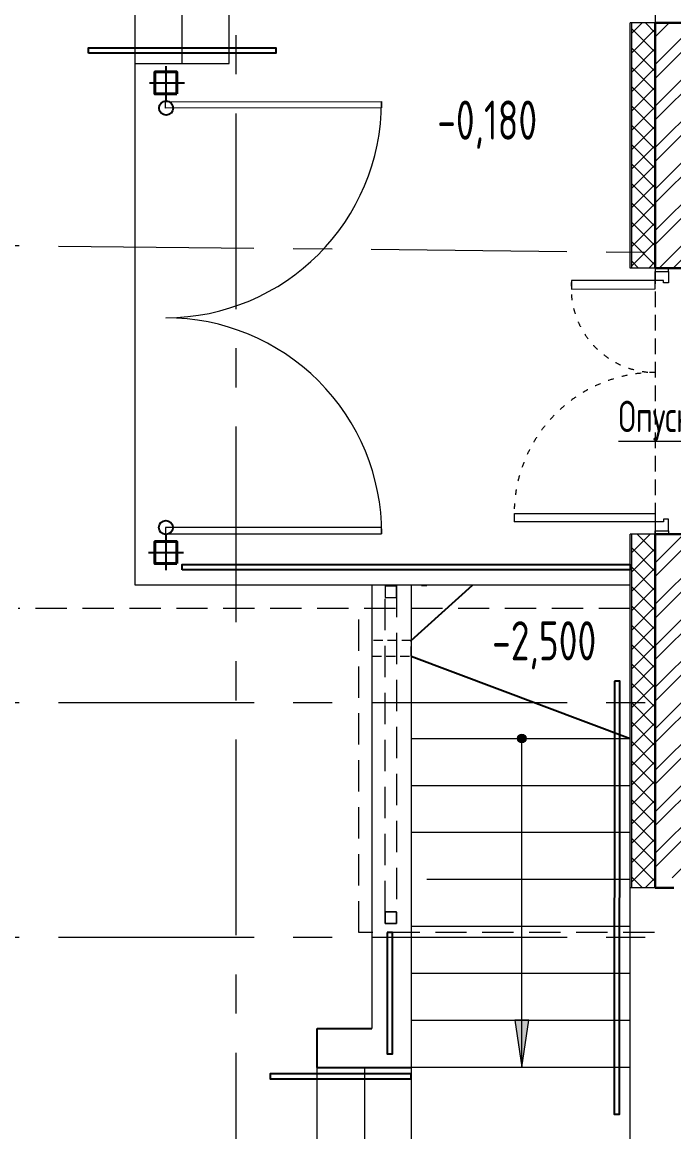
# Model space of a CAD drawing. Header units: millimetres. Extents: x -8689834 to 9420486, y -73560 to 166298.
# Drawn here: x -216599 to -212435, y 97858 to 104946 of the extents above; entities that cross this region are included whole.
import ezdxf
from ezdxf import colors
from ezdxf.entities.mleader import LeaderData, LeaderLine
from ezdxf.math import Vec2, Vec3

# ---------------------------------------------------------------- set-up
doc = ezdxf.new("R2010")
doc.units = ezdxf.units.MM
doc.header["$MEASUREMENT"] = 0
for name, pattern in [('ACAD_ISO03W100', [30, 12, -18]), ('ADSK_Штриховая_ш2 п1', [3, 2, -1]), ('CENTER', [2, 1.25, -0.25, 0.25, -0.25]), ('ГОСТ 2.303 6', [12, 8, -1.5, 1, -1.5])]:
    doc.linetypes.add(name, pattern=pattern)
doc.layers.get('0').update_dxf_attribs({"color": 250, "lineweight": 9})
for name, color, linetype, lineweight in [('АР_Двери', 175, 'Continuous', 18), ('АР_Лестницы', 250, 'Continuous', 15), ('АР_Лестницы ограждение', 94, 'Continuous', 25), ('АР_Навесной фасад', 190, 'Continuous', 5), ('АР_Оси', 195, 'Continuous', 9), ('АР_Отметки', 250, 'Continuous', 15), ('АР_Сущ Несущая стена', 216, 'Continuous', 30), ('АР_тонкая линия', 250, 'Continuous', 0), ('АР_Утеплитель', 154, 'Continuous', 9), ('АР_Штриховка кирпич', 250, 'Continuous', 9), ('ВК_канализация', 32, 'Continuous', 15), ('Подвал', 250, 'Continuous', 30)]:
    doc.layers.add(name, color=color, linetype=linetype, lineweight=lineweight)
doc.layers.add('АР_Кровля дорожки', color=245, linetype='Continuous')
doc.styles.add('ISOCPEUR', font='isocpeur.ttf', dxfattribs={"width": 0.7})
pattern_1 = [(45, (-1163480.52, 164822.8), (-132.58252, 132.58252), []), (45, (-1163392.13, 164822.8), (-132.58252, 132.58252), [])]

# ---------------------------------------------------------------- blocks, each defined once
blk = doc.blocks.new('_DotSmall')
at = {"color": 0, "linetype": 'ByBlock', "const_width": 0.5}
blk.add_lwpolyline([(-0.0625, 0, 1), (0.0625, 0, 1)], format="xyb", close=True, dxfattribs=at)
blk = doc.blocks.new('Дверь 1700')
for points in [[(79.7, 85), (79.7, 985), (132.7, 985), (132.7, 85)], [(1565.3, 620), (1567.3, 85), (1620.3, 85), (1620.3, 620)]]:
    blk.add_lwpolyline(points, close=True)
at = {"ltscale": 100}
blk.add_lwpolyline([(1620.3, 85), (1620.3, 620)], dxfattribs=at)
for points in [[(0, 0), (0, 85), (21.2, 85), (21.2, 0), (0, 0)], [(21.2, 85), (21.2, 0), (95.6, 0), (95.6, 31.9), (79.7, 31.9), (79.7, 85), (21.2, 85)], [(1678.8, 85), (1678.8, 0), (1604.4, 0), (1604.4, 31.9), (1620.3, 31.9), (1620.3, 85), (1678.8, 85)], [(1700, 0), (1700, 85), (1678.8, 85), (1678.8, 0), (1700, 0)]]:
    blk.add_lwpolyline(points)
at = {"linetype": 'ACAD_ISO03W100', "ltscale": 3}
for centre, radius, start, end in [((130.2, 83.9), 902.5, 0.06813, 93.20695), ((1571.2, 83.7), 538.5, 84.76362, 179.86604)]:
    blk.add_arc(centre, radius, start, end, dxfattribs=at)
blk = doc.blocks.new('*U384')
h = blk.add_hatch(color=256)
h.dxf.hatch_style = 1
edge = h.paths.add_edge_path()
edge.add_arc((0, 0), 27.6, 629.64, 989.64)
h = blk.add_hatch(color=256)
h.dxf.hatch_style = 1
h.paths.add_polyline_path([(-44.3, -1800), (44.3, -1800), (0, -2100)])
blk.add_line((0, -2100), (0, 0))
blk.add_lwpolyline([(44.3, -1800), (-44.3, -1800), (0, -2100), (44.3, -1800)])
blk.add_circle((0, 0), 27.6)
blk = doc.blocks.new('Подложка')
at = {"layer": 'АР_Утеплитель', "ltscale": 100}
h = blk.add_hatch(dxfattribs=at)
h.set_pattern_fill('ANSI37', scale=700)
h.set_pattern_definition([(45, (-1188594.01, 152097.54), (-61.871843, 61.871843), []), (135, (-1188594.01, 152097.54), (-61.871843, -61.871843), [])])
h.paths.add_polyline_path([(-212704.04, 104940.68), (-212704.04, 103375.39), (-212554.04, 103375.39), (-212554.04, 104940.68)])
h = blk.add_hatch(dxfattribs=at)
h.set_pattern_fill('ANSI37', scale=700)
h.set_pattern_definition([(45, (-1188594.01, 134797.83), (-61.871843, 61.871843), []), (135, (-1188594.01, 134797.83), (-61.871843, -61.871843), [])])
h.paths.add_polyline_path([(-212554.04, 101675.39), (-212554.04, 99415.68), (-212704.04, 99415.68), (-212704.04, 101675.39)])
at = {"layer": 'АР_Штриховка кирпич', "ltscale": 100}
h = blk.add_hatch(dxfattribs=at)
h.set_pattern_fill('ANSI32', scale=500)
h.set_pattern_definition(pattern_1)
h.paths.add_polyline_path([(-211914.04, 104940.68), (-212554.04, 104940.68), (-212553.92, 103375.39), (-211913.92, 103375.39)])
h = blk.add_hatch(dxfattribs=at)
h.set_pattern_fill('ANSI32', scale=500)
h.set_pattern_definition(pattern_1)
h.paths.add_polyline_path([(-211914.04, 101675.39), (-212554.04, 101675.39), (-212554.04, 99480.68), (-211914.04, 99480.68)])
at = {"color": 7, "ltscale": 100}
for p, q in [((-214714.03, 98518.48), (-214364.03, 98518.48)), ((-214714.03, 98268.63), (-214114.03, 98268.63))]:
    blk.add_line(p, q, dxfattribs=at)
at = {"color": 7, "ltscale": 150}
blk.add_line((-214714.03, 98268.63), (-214714.03, 98518.48), dxfattribs=at)
at = {"color": 7, "lineweight": 40, "ltscale": 75}
for points in [[(-215611.13, 104487.7), (-215751.13, 104487.7), (-215751.13, 104627.7), (-215611.13, 104627.7)], [(-215611.13, 101487.7), (-215751.13, 101487.7), (-215751.13, 101627.7), (-215611.13, 101627.7)]]:
    blk.add_lwpolyline(points, close=True, dxfattribs=at)
at = {"color": 7, "linetype": 'ГОСТ 2.303 6', "ltscale": 50}
for points in [[(-215681.13, 104664.52), (-215681.13, 104445.87)], [(-215786.32, 104557.7), (-215562.67, 104557.7)], [(-215681.13, 101669.52), (-215681.13, 101445.87)], [(-215792.95, 101557.7), (-215569.3, 101557.7)]]:
    blk.add_lwpolyline(points, dxfattribs=at)
at = {"color": 7, "ltscale": 150}
for points in [[(-214114.03, 100997), (-213722.5, 101350.41)], [(-214114.03, 100896.99), (-212714.04, 100370.73)]]:
    blk.add_lwpolyline(points, dxfattribs=at)
at = {"color": 7, "ltscale": 100}
for centre in [(-215679.25, 104397.44), (-215681.1, 101717.94)]:
    blk.add_circle(centre, 45, dxfattribs=at)
at = {"layer": 'АР_Двери', "color": 7, "ltscale": 75}
for points in [[(-215682.97, 104437.69), (-214302.97, 104438.65), (-214302.95, 104398.4), (-215682.95, 104397.44), (-215682.97, 104437.69)], [(-215682.97, 101677.69), (-214302.97, 101676.74), (-214302.95, 101716.99), (-215682.95, 101717.94), (-215682.97, 101677.69)]]:
    blk.add_lwpolyline(points, close=True, dxfattribs=at)
for centre, start, end in [((-215682.97, 104437.69), 270.039512, 0.039512), ((-215681.07, 101677.7), 0.001273, 90.039521)]:
    blk.add_arc(centre, 1380, start, end, dxfattribs=at)
at = {"layer": 'АР_Лестницы', "color": 7, "ltscale": 100}
for p, q in [((-214364.03, 101350.41), (-214364.03, 98518.48)), ((-214114.03, 101350.04), (-214114.03, 98268.63)), ((-214113.61, 100370.73), (-212714.04, 100370.73)), ((-214114.03, 100070.73), (-212714.04, 100070.74)), ((-214114.03, 99770.73), (-212714.04, 99770.74)), ((-214014.04, 99470.73), (-212714.04, 99470.74)), ((-214114.03, 99170.73), (-212714.04, 99170.74)), ((-214114.03, 98870.73), (-212714.04, 98870.74)), ((-214114.03, 98570.73), (-212714.04, 98570.74)), ((-214715.28, 98270.73), (-214715.28, 96820.68)), ((-214412.18, 98270.73), (-214412.18, 96820.68)), ((-214114.03, 98270.73), (-212714.04, 98270.74)), ((-214114.03, 98268.63), (-214114.03, 96818.58))]:
    blk.add_line(p, q, dxfattribs=at)
for points in [[(-215876.98, 104681.31), (-215876.98, 106180.68)], [(-215876.98, 101350.41), (-215876.98, 104681.31), (-215275.85, 104681.31), (-215275.85, 106180.68)], [(-215576.42, 104681.31), (-215576.42, 106180.68)], [(-212714.04, 101350.41), (-215876.98, 101350.41), (-215876.98, 101350.41)]]:
    blk.add_lwpolyline(points, dxfattribs=at)
at = {"layer": 'АР_Лестницы ограждение', "color": 7, "lineweight": 25}
blk.add_line((-214047.9, 101350.04), (-214014.04, 101350.04), dxfattribs=at)
for points in [[(-216174.42, 104748), (-216174.42, 104781.87), (-214978.42, 104781.87), (-214978.42, 104748)], [(-215576.42, 101447.78), (-215576.42, 101481.65), (-212714.04, 101481.65), (-212714.04, 101447.78)], [(-214266.03, 99130.83), (-214265.96, 98356.08), (-214232.09, 98356.08), (-214232.17, 99130.83)], [(-214114.03, 98229), (-215013.5, 98229), (-215013.5, 98195.13), (-214114.03, 98195.13)]]:
    blk.add_lwpolyline(points, close=True, dxfattribs=at)
at = {"layer": 'АР_Лестницы ограждение', "color": 7, "lineweight": 25, "elevation": 0}
blk.add_lwpolyline([(-212814.72, 100736.73), (-212815.33, 97970.77), (-212781.47, 97970.77), (-212780.85, 100736.73)], close=True, dxfattribs=at)
at = {"layer": 'АР_Навесной фасад', "color": 7, "ltscale": 100}
for p, q in [((-212714.04, 103375.39), (-212714.04, 104940.68)), ((-212704.04, 103375.39), (-212704.04, 104940.68)), ((-212714.04, 96820.68), (-212714.04, 101675.39)), ((-212704.04, 99415.68), (-212704.04, 101675.39))]:
    blk.add_line(p, q, dxfattribs=at)
for points in [[(-212554.04, 104940.68), (-212714.04, 104940.68)], [(-212554.04, 103375.39), (-212714.04, 103375.39)], [(-212554.04, 101675.39), (-212714.04, 101675.39)], [(-212554.04, 99415.68), (-212714.04, 99415.68)]]:
    blk.add_lwpolyline(points, dxfattribs=at)
at = {"layer": 'АР_Оси', "color": 7, "linetype": 'CENTER', "ltscale": 1000}
for p, q in [((-215233.92, 134363.15), (-215233.92, 78630.8)), ((-224367.61, 103600.68), (-196974.04, 103310.68)), ((-224367.61, 100600.68), (-141189.21, 100600.68)), ((-224367.61, 99100.68), (-141189.21, 99100.68))]:
    blk.add_line(p, q, dxfattribs=at)
at = {"layer": 'АР_Сущ Несущая стена', "color": 7, "ltscale": 100}
for p, q in [((-212554.04, 103470.68), (-212554.04, 104940.68)), ((-212554.04, 104940.68), (-211914.04, 104940.68)), ((-212554.04, 103684.72), (-212554.04, 103375.39)), ((-212554.04, 103375.39), (-211914.04, 103375.39)), ((-212554.04, 99415.68), (-212554.04, 101675.39)), ((-212554.04, 101675.39), (-211914.04, 101675.39)), ((-212435.12, 99415.68), (-212554.04, 99415.68))]:
    blk.add_line(p, q, dxfattribs=at)
at = {"layer": 'АР_тонкая линия', "color": 7, "linetype": 'ADSK_Штриховая_ш2 п1', "ltscale": 50}
for points in [[(-212554.04, 106090.68), (-212554.04, 104940.68)], [(-212554.04, 103375.39), (-212554.04, 101675.39)]]:
    blk.add_lwpolyline(points, dxfattribs=at)
at = {"layer": 'АР_тонкая линия', "color": 7, "linetype": 'ADSK_Штриховая_ш2 п1', "ltscale": 100}
blk.add_lwpolyline([(-214280.54, 101344.53), (-214206.79, 101344.53), (-214206.79, 99261.88), (-214280.54, 99261.88)], close=True, dxfattribs=at)
for points in [[(-212714.04, 101200.76), (-216624.77, 101200.76)], [(-212559.04, 99130.5), (-214447.1, 99130.87), (-214447.1, 101200.76)]]:
    blk.add_lwpolyline(points, dxfattribs=at)
at = {"layer": 'АР_тонкая линия', "color": 7, "linetype": 'ADSK_Штриховая_ш2 п1', "ltscale": 30}
blk.add_lwpolyline([(-214114.03, 100896.99), (-214114.03, 100997), (-214364.03, 100997), (-214364.03, 100897)], close=True, dxfattribs=at)
at = {"layer": 'Подвал', "color": 7, "lineweight": 13, "ltscale": 500}
for points in [[(-214280.54, 101270.36), (-214206.79, 101270.36), (-214206.79, 101344.53), (-214280.54, 101344.53)], [(-214280.54, 99187.71), (-214206.79, 99187.71), (-214206.79, 99261.88), (-214280.54, 99261.88)], [(-214206.79, 99261.67), (-214206.79, 99187.92), (-214280.54, 99188.13), (-214280.54, 99261.88)]]:
    blk.add_lwpolyline(points, close=True, dxfattribs=at)
at = {"layer": 'АР_Двери', "color": 7, "rotation": 90.00000000000001}
blk.add_blockref('Дверь 1700', (-212469.04, 101675.39), dxfattribs=at)
at = {"layer": 'АР_Лестницы', "color": 7, "ltscale": 100}
blk.add_blockref('*U384', (-213406.53, 100370.73), dxfattribs=at)
at = {"layer": 'АР_Отметки', "color": 7}
ml = blk.add_multileader_mtext('Standard', dxfattribs=at)
ml.set_content('{\\W0.8;-2,730}', color=7, style='ISOCPEUR')
ml.set_leader_properties(color=256, linetype='Continuous', lineweight=-1)
ml.set_arrow_properties(name='DOTSMALL')
ml.build(insert=Vec2(0, 0))
ml.multileader.update_dxf_attribs({"has_text_frame": 1, "text_left_attachment_type": 4, "text_right_attachment_type": 4, "dogleg_length": 100, "arrow_head_size": 180})
ctx = ml.context
ctx.base_point, ctx.char_height, ctx.arrow_head_size, ctx.landing_gap_size, ctx.plane_origin = Vec3(-314791.32, 121809.02, 0), 250, 180, 50, Vec3(-319449.83, 117956.71, 0)
ctx.left_attachment, ctx.right_attachment = 4, 4
notes = []
notes.append((ctx, [(0, (0, 0, 0), (0, 0), (1, 0), 1, [])]))
ctx.mtext.insert, ctx.mtext.width, ctx.mtext.defined_height, ctx.mtext.line_spacing_style, ctx.mtext.flow_direction = Vec3(-314741.32, 122142.35, 0), 769.989, 343.89, 2, 5
ml = blk.add_multileader_mtext('Standard', dxfattribs=at)
ml.set_content('{\\W0.8;-2,430}', color=7, style='ISOCPEUR')
ml.set_leader_properties(color=256, linetype='Continuous', lineweight=-1)
ml.set_arrow_properties(name='DOTSMALL')
ml.build(insert=Vec2(0, 0))
ml.multileader.update_dxf_attribs({"has_text_frame": 1, "text_left_attachment_type": 4, "text_right_attachment_type": 4, "dogleg_length": 100, "arrow_head_size": 180})
ctx = ml.context
ctx.base_point, ctx.char_height, ctx.arrow_head_size, ctx.landing_gap_size, ctx.plane_origin = Vec3(-301002.25, 120038.58), 250, 180, 50, Vec3(-299949.55, 118383.41)
ctx.left_attachment, ctx.right_attachment = 4, 4
notes.append((ctx, [(0, (0, 0, 0), (0, 0), (1, 0), 1, [])]))
ctx.mtext.insert, ctx.mtext.width, ctx.mtext.line_spacing_style, ctx.mtext.flow_direction = Vec3(-300952.25, 120371.92), 852.697, 2, 5
ml = blk.add_multileader_mtext('Standard', dxfattribs=at)
ml.set_content('{\\W0.8;-2,430}', color=7, style='ISOCPEUR')
ml.set_leader_properties(color=256, linetype='Continuous', lineweight=-1)
ml.set_arrow_properties(name='DOTSMALL')
ml.build(insert=Vec2(0, 0))
ml.multileader.update_dxf_attribs({"has_text_frame": 1, "text_left_attachment_type": 4, "text_right_attachment_type": 4, "dogleg_length": 100, "arrow_head_size": 180})
ctx = ml.context
ctx.base_point, ctx.char_height, ctx.arrow_head_size, ctx.landing_gap_size, ctx.plane_origin = Vec3(-336711.89, 117132.66), 250, 180, 50, Vec3(-335659.19, 115477.48)
ctx.left_attachment, ctx.right_attachment = 4, 4
notes.append((ctx, [(0, (0, 0, 0), (0, 0), (1, 0), 1, [])]))
ctx.mtext.insert, ctx.mtext.width, ctx.mtext.line_spacing_style, ctx.mtext.flow_direction = Vec3(-336661.89, 117465.99), 852.697, 2, 5
ml = blk.add_multileader_mtext('Standard', dxfattribs=at)
ml.set_content('-0,180', color=7, style='ISOCPEUR')
ml.set_leader_properties(color=256, linetype='Continuous', lineweight=-1)
ml.set_arrow_properties(name='DOTSMALL')
ml.build(insert=Vec2(0, 0))
ml.multileader.update_dxf_attribs({"has_text_frame": 1, "text_left_attachment_type": 4, "text_right_attachment_type": 4, "dogleg_length": 100, "arrow_head_size": 180})
ctx = ml.context
ctx.base_point, ctx.char_height, ctx.arrow_head_size, ctx.landing_gap_size, ctx.plane_origin = Vec3(-213996.85, 104111.6), 250, 180, 50, Vec3(-216158.06, 103162.85)
ctx.left_attachment, ctx.right_attachment = 4, 4
notes.append((ctx, [(0, (0, 0, 0), (0, 0), (1, 0), 1, [])]))
ctx.mtext.insert, ctx.mtext.width, ctx.mtext.line_spacing_style, ctx.mtext.flow_direction = Vec3(-213946.85, 104444.93), 852.697, 2, 5
ml = blk.add_multileader_mtext('Standard', dxfattribs=at)
ml.set_content('{\\W0.8;-2,730}', color=7, style='ISOCPEUR')
ml.set_leader_properties(color=256, linetype='Continuous', lineweight=-1)
ml.set_arrow_properties(name='DOTSMALL')
ml.build(insert=Vec2(0, 0))
ml.multileader.update_dxf_attribs({"has_text_frame": 1, "text_left_attachment_type": 4, "text_right_attachment_type": 4, "dogleg_length": 100, "arrow_head_size": 180})
ctx = ml.context
ctx.base_point, ctx.char_height, ctx.arrow_head_size, ctx.landing_gap_size, ctx.plane_origin = Vec3(-346371.36, 101933.6), 250, 180, 50, Vec3(-346327.75, 100655.48)
ctx.left_attachment, ctx.right_attachment = 4, 4
notes.append((ctx, [(0, (0, 0, 0), (0, 0), (1, 0), 1, [])]))
ctx.mtext.insert, ctx.mtext.width, ctx.mtext.defined_height, ctx.mtext.line_spacing_style, ctx.mtext.flow_direction = Vec3(-346321.36, 102266.93), 769.989, 343.89, 2, 5
ml = blk.add_multileader_mtext('Standard', dxfattribs=at)
ml.set_content('-2,500', color=7, style='ISOCPEUR')
ml.set_leader_properties(color=256, linetype='Continuous', lineweight=-1)
ml.set_arrow_properties(name='DOTSMALL')
ml.build(insert=Vec2(0, 0))
ml.multileader.update_dxf_attribs({"has_text_frame": 1, "text_left_attachment_type": 4, "text_right_attachment_type": 4, "dogleg_length": 100, "arrow_head_size": 180})
ctx = ml.context
ctx.base_point, ctx.char_height, ctx.arrow_head_size, ctx.landing_gap_size, ctx.plane_origin = Vec3(-213646.35, 100785.8), 250, 180, 50, Vec3(-216011.71, 100009.04)
ctx.left_attachment, ctx.right_attachment = 4, 4
notes.append((ctx, [(0, (0, 0, 0), (0, 0), (1, 0), 1, [])]))
ctx.mtext.insert, ctx.mtext.width, ctx.mtext.line_spacing_style, ctx.mtext.flow_direction = Vec3(-213596.35, 101119.13), 852.697, 2, 5
for ctx, leaders in notes:
    for number, flags, end, landing, length, lines in leaders:
        leader = LeaderData()
        leader.index, (leader.has_last_leader_line, leader.has_dogleg_vector, leader.attachment_direction) = number, flags
        leader.last_leader_point, leader.dogleg_vector, leader.dogleg_length = Vec3(end), Vec3(landing), length
        for number, points, colour, breaks in lines:
            line = LeaderLine()
            line.index, line.vertices, line.color, line.breaks = number, Vec3.list(points), colors.encode_raw_color(colour), breaks
            leader.lines.append(line)
        ctx.leaders.append(leader)

msp = doc.modelspace()

# ---------------------------------------------------------------- block references
at = {"layer": 'АР_Кровля дорожки', "color": 7}
msp.add_blockref('Подложка', (0, 0), dxfattribs=at)

# ---------------------------------------------------------------- next in the draw order: linework, layer by layer
at = {"layer": 'ВК_канализация', "color": 18, "lineweight": 13, "ltscale": 500, "true_color": 0x000000}
msp.add_lwpolyline([(-212788.2, 102270.1), (-211374.2, 102270.1), (-211113.6, 101979.2)], dxfattribs=at)

# ---------------------------------------------------------------- next in the draw order: texts
at = {"layer": 'ВК_канализация', "color": 18, "ltscale": 100, "true_color": 0x000000, "insert": (-212788.2, 102400.1), "char_height": 200, "width": 5891.51, "attachment_point": 4, "style": 'ISOCPEUR'}
msp.add_mtext('Опуск от трапа', dxfattribs=at)

doc.saveas('drawing.dxf')
